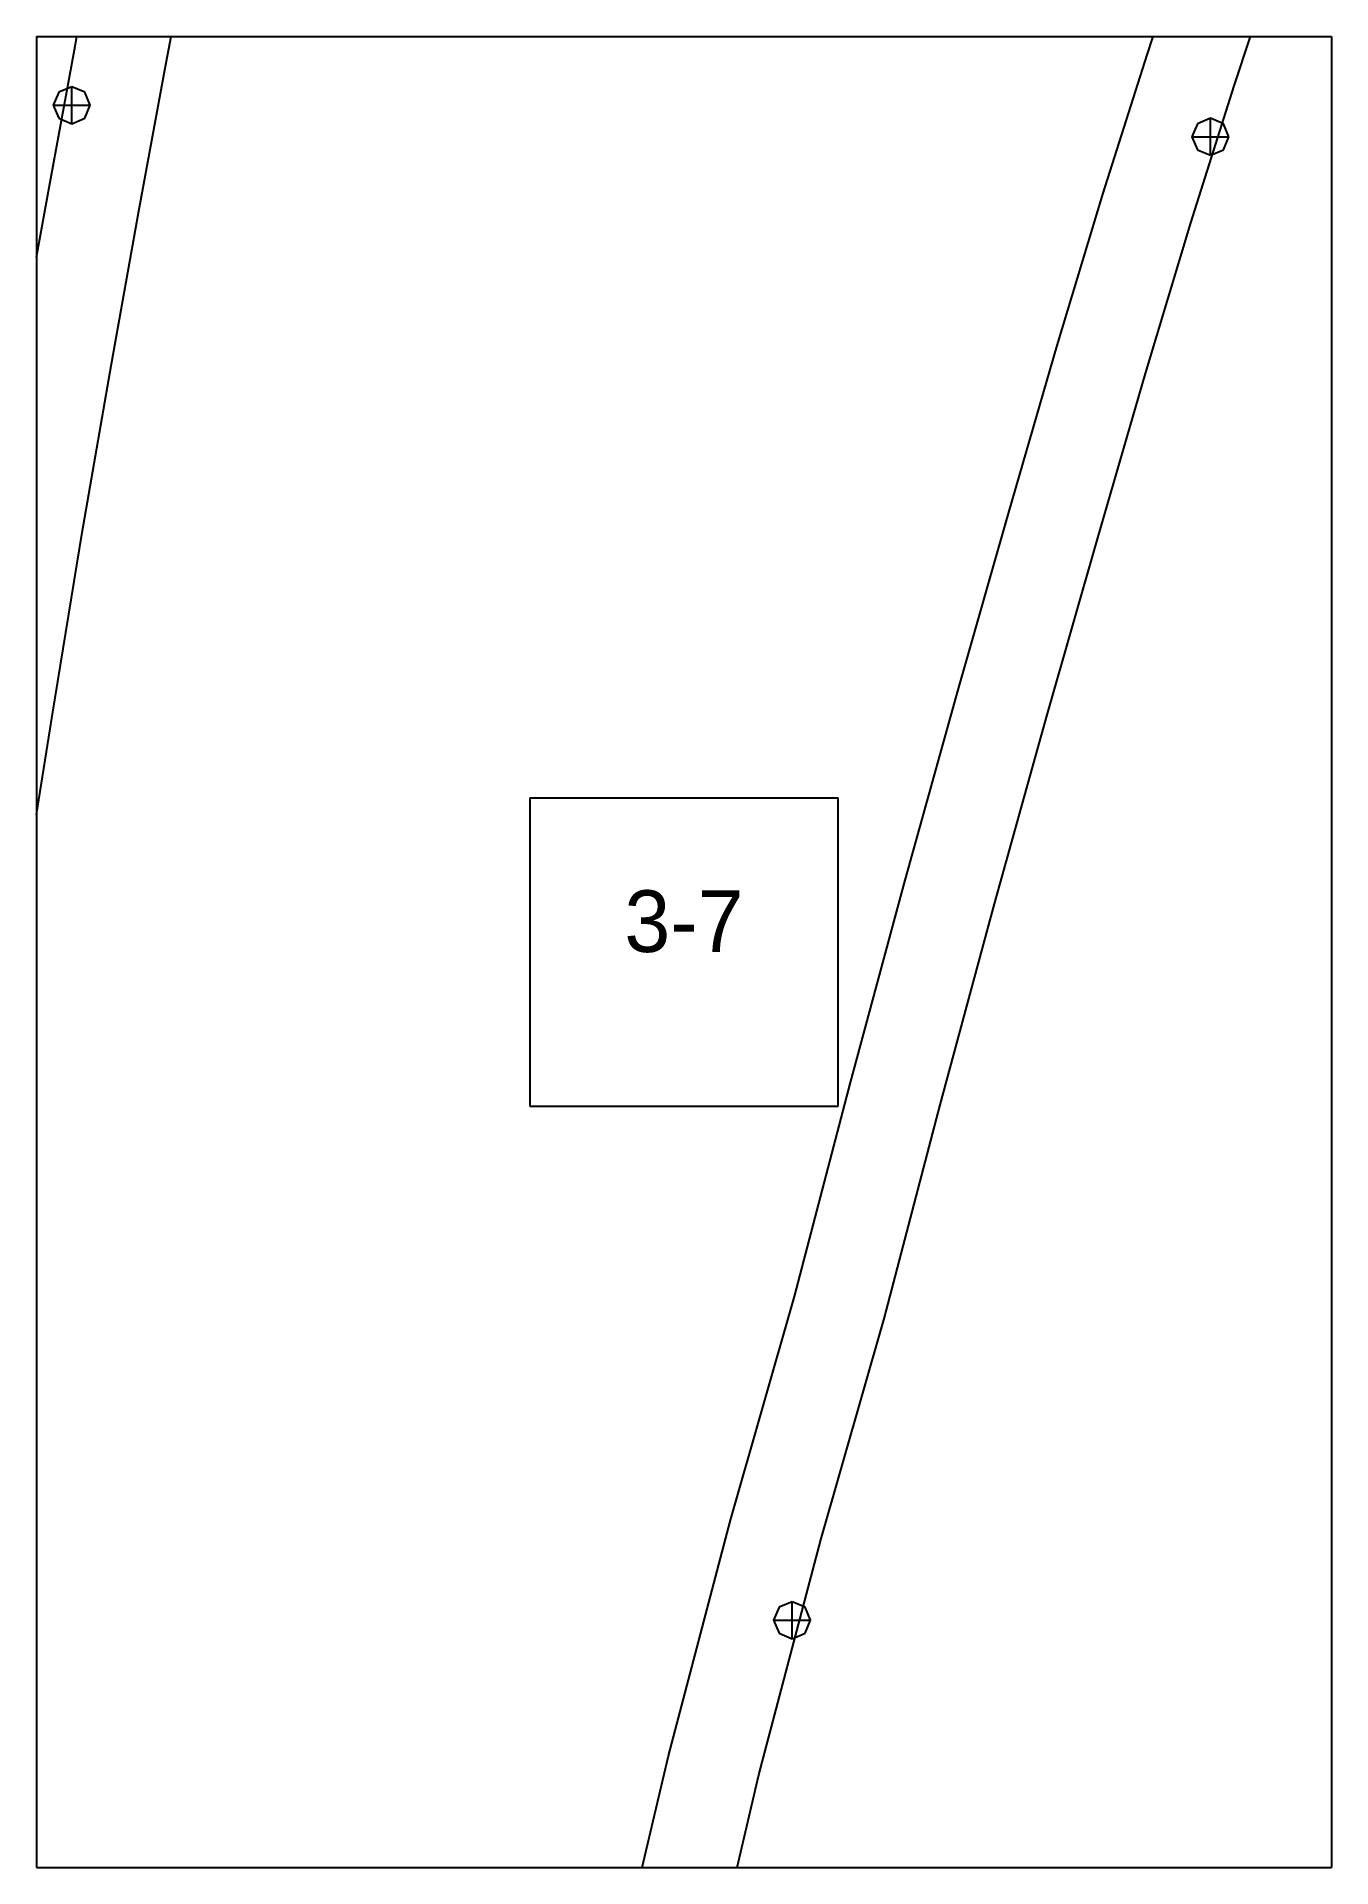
# Paper-space layout 'Plan 3-7' of a CAD drawing. Header units: metres, sheet in millimetres. Extents: x 0 to 210, y 0 to 297.
# The model-space entities are those that its viewports show. They can reach past a viewport. Long polylines and large blocks are cut down to what shows.
import ezdxf
from ezdxf.enums import TextEntityAlignment as Align

# ---------------------------------------------------------------- set-up
doc = ezdxf.new("R2010")
doc.units = ezdxf.units.M
for name, color, linetype in [('default', 7, 'Continuous'), ('TEXTLAYER', 7, 'Continuous'), ('VIEWPORTS', 7, 'Continuous')]:
    doc.layers.add(name, color=color, linetype=linetype)

msp = doc.modelspace()

# ---------------------------------------------------------------- linework, layer by layer
at = {"color": 9}
for p, q in [((1260, -297), (1260, -594)), ((1260, -297), (1260, -594)), ((1470, -297), (1470, -594)), ((1470, -297), (1470, -594)), ((1050, -594), (1260, -594)), ((1050, -594), (1260, -594)), ((1260, -594), (1470, -594)), ((1260, -594), (1260, -891)), ((1260, -594), (1470, -594)), ((1260, -594), (1260, -891)), ((1470, -594), (1680, -594)), ((1470, -594), (1470, -891)), ((1470, -594), (1680, -594)), ((1470, -594), (1470, -891)), ((1340, -717.5), (1390, -717.5)), ((1340, -717.5), (1340, -767.5)), ((1390, -767.5), (1390, -717.5)), ((1340, -767.5), (1390, -767.5)), ((1050, -891), (1260, -891)), ((1050, -891), (1260, -891)), ((1260, -891), (1470, -891)), ((1260, -891), (1260, -1188)), ((1260, -891), (1470, -891)), ((1260, -891), (1260, -1188)), ((1470, -891), (1680, -891)), ((1470, -891), (1470, -1188)), ((1470, -891), (1680, -891)), ((1470, -891), (1470, -1188))]:
    msp.add_line(p, q, dxfattribs=at)
at = {"layer": 'default', "color": 7, "linetype": 'Continuous'}
for p, q in [((1266.14, -596.12), (1270.04, -575.71)), ((1280.83, -599.13), (1284.72, -578.82)), ((1440.1, -596.94), (1446.73, -576.97)), ((1454.25, -601.99), (1460.8, -582.3)), ((1261.91, -619.07), (1266.14, -596.12)), ((1432.99, -619.42), (1440.1, -596.94)), ((1276.62, -621.99), (1280.83, -599.13)), ((1265.7, -602.13), (1263.58, -603.01)), ((1267.82, -603.01), (1265.7, -602.13)), ((1265.7, -608.13), (1265.7, -602.13)), ((1447.23, -624.2), (1454.25, -601.99)), ((1263.58, -603.01), (1262.7, -605.13)), ((1262.7, -605.13), (1263.58, -607.25)), ((1262.7, -605.13), (1268.7, -605.13)), ((1268.7, -605.13), (1267.82, -603.01)), ((1267.82, -607.25), (1268.7, -605.13)), ((1263.58, -607.25), (1265.7, -608.13)), ((1265.7, -608.13), (1267.82, -607.25)), ((1448.26, -608.13), (1447.38, -610.25)), ((1450.38, -607.25), (1448.26, -608.13)), ((1452.5, -608.13), (1450.38, -607.25)), ((1450.38, -613.25), (1450.38, -607.25)), ((1453.38, -610.25), (1452.5, -608.13)), ((1447.38, -610.25), (1448.26, -612.37)), ((1447.38, -610.25), (1453.38, -610.25)), ((1452.5, -612.37), (1453.38, -610.25)), ((1448.26, -612.37), (1450.38, -613.25)), ((1450.38, -613.25), (1452.5, -612.37)), ((1257.41, -644.25), (1261.91, -619.07)), ((1425.54, -644.11), (1432.99, -619.42)), ((1272.14, -647.11), (1276.62, -621.99)), ((1439.85, -648.65), (1447.23, -624.2)), ((1417.75, -671), (1425.54, -644.11)), ((1267.38, -674.45), (1272.14, -647.11)), ((1432.12, -675.32), (1439.85, -648.65)), ((1409.49, -699.95), (1417.75, -671)), ((1262.55, -703.92), (1267.38, -674.45)), ((1423.93, -704.04), (1432.12, -675.32)), ((1400.87, -730.86), (1409.49, -699.95)), ((1257.62, -735.41), (1262.55, -703.92)), ((1415.36, -734.71), (1423.93, -704.04)), ((1392, -763.67), (1400.87, -730.86)), ((1406.55, -767.31), (1415.36, -734.71)), ((1382.92, -798.37), (1392, -763.67)), ((1397.52, -801.78), (1406.55, -767.31)), ((1372.56, -834.66), (1382.92, -798.37)), ((1387.21, -837.86), (1397.52, -801.78)), ((1362.48, -872.9), (1372.56, -834.66)), ((1377.15, -876.01), (1387.21, -837.86)), ((1380.41, -848.78), (1379.53, -850.91)), ((1382.53, -847.91), (1380.41, -848.78)), ((1384.65, -848.78), (1382.53, -847.91)), ((1382.53, -853.91), (1382.53, -847.91)), ((1385.53, -850.91), (1384.65, -848.78)), ((1379.53, -850.91), (1380.41, -853.03)), ((1379.53, -850.91), (1385.53, -850.91)), ((1384.65, -853.03), (1385.53, -850.91)), ((1380.41, -853.03), (1382.53, -853.91)), ((1382.53, -853.91), (1384.65, -853.03)), ((1353, -913.12), (1362.48, -872.9)), ((1367.69, -916.15), (1377.15, -876.01))]:
    msp.add_line(p, q, dxfattribs=at)

# ---------------------------------------------------------------- texts
at = {"layer": 'TEXTLAYER', "color": 1}
msp.add_text('3-7', height=10, dxfattribs=at).set_placement((1365, -742.5), align=Align.CENTER)

psp = doc.layouts.new('Plan 3-7')

# ---------------------------------------------------------------- viewports
at = {"layer": 'VIEWPORTS'}
psp.add_viewport(center=(105, 148.5), size=(210, 297), view_center_point=(1365, -742.5), view_height=297, dxfattribs=at)

doc.saveas('drawing.dxf')
